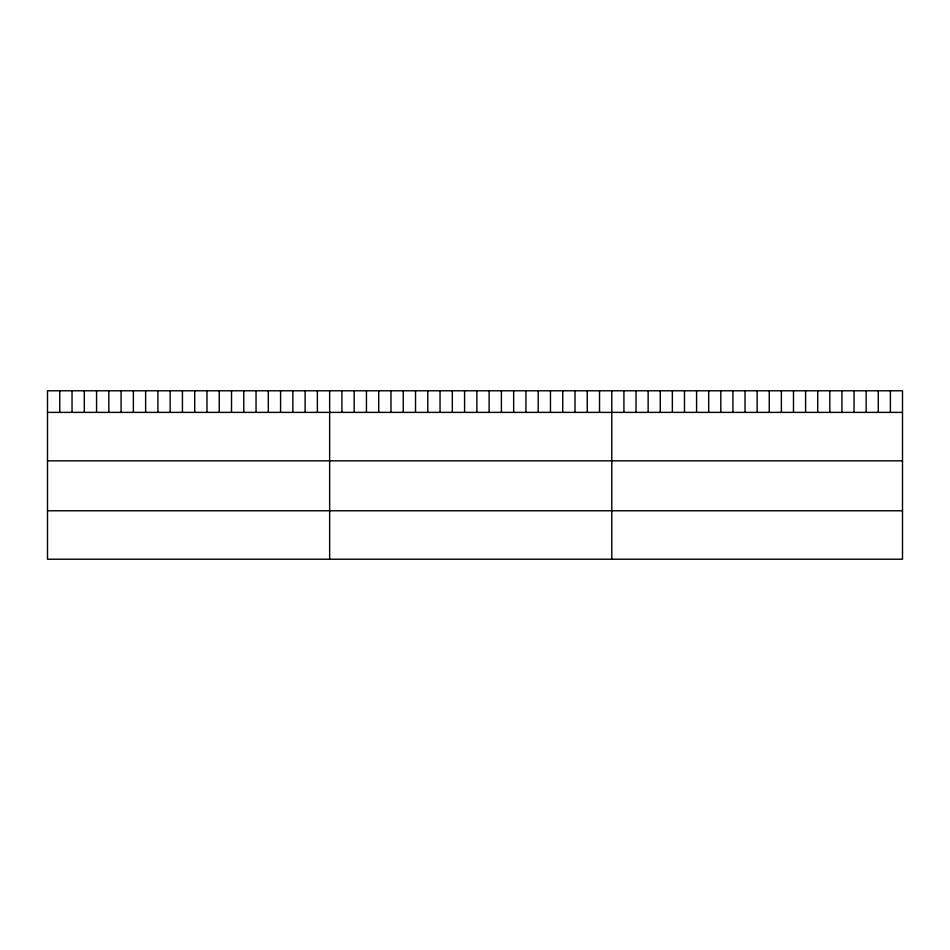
<?xml version="1.0" encoding="UTF-8"?>
<svg xmlns="http://www.w3.org/2000/svg" width="950" height="950" viewBox="0 0 950 950"><rect width="100%" height="100%" fill="white"/><g stroke="black" fill="none" stroke-linecap="round" stroke-linejoin="round"><path stroke-width="1.43" d="M902.5 412.383L902.5 559.217L47.5 559.217L47.5 390.782L902.5 390.782L902.5 412.383L47.5 412.383M47.5 460.833L902.5 460.833M47.5 510.767L902.5 510.767M890.387 390.782L890.387 412.383M878.275 390.782L878.275 412.383M866.163 390.782L866.163 412.383M854.05 390.782L854.05 412.383M841.938 390.782L841.938 412.383M829.825 390.782L829.825 412.383M817.712 390.782L817.712 412.383M805.6 390.782L805.6 412.383M793.488 390.782L793.488 412.383M781.375 390.782L781.375 412.383M769.262 390.782L769.262 412.383M757.15 390.782L757.15 412.383M745.038 390.782L745.038 412.383M732.925 390.782L732.925 412.383M720.812 390.782L720.812 412.383M708.7 390.782L708.7 412.383M696.587 390.782L696.587 412.383M684.475 390.782L684.475 412.383M672.363 390.782L672.363 412.383M660.25 390.782L660.25 412.383M648.137 390.782L648.137 412.383M636.025 390.782L636.025 412.383M623.913 390.782L623.913 412.383M611.8 390.782L611.8 559.217M599.533 390.782L599.533 412.383M587.266 390.782L587.266 412.383M574.999 390.782L574.999 412.383M562.732 390.782L562.732 412.383M550.466 390.782L550.466 412.383M538.199 390.782L538.199 412.383M525.932 390.782L525.932 412.383M513.665 390.782L513.665 412.383M501.398 390.782L501.398 412.383M489.131 390.782L489.131 412.383M476.864 390.782L476.864 412.383M464.586 390.782L464.586 412.383M452.319 390.782L452.319 412.383M440.052 390.782L440.052 412.383M427.785 390.782L427.785 412.383M415.518 390.782L415.518 412.383M403.251 390.782L403.251 412.383M390.984 390.782L390.984 412.383M378.718 390.782L378.718 412.383M366.451 390.782L366.451 412.383M354.184 390.782L354.184 412.383M341.917 390.782L341.917 412.383M329.65 390.782L329.65 559.217M317.383 390.782L317.383 412.383M305.116 390.782L305.116 412.383M292.849 390.782L292.849 412.383M280.582 390.782L280.582 412.383M268.316 390.782L268.316 412.383M256.049 390.782L256.049 412.383M243.782 390.782L243.782 412.383M231.515 390.782L231.515 412.383M219.248 390.782L219.248 412.383M206.981 390.782L206.981 412.383M194.714 390.782L194.714 412.383M182.436 390.782L182.436 412.383M170.169 390.782L170.169 412.383M157.902 390.782L157.902 412.383M145.635 390.782L145.635 412.383M133.368 390.782L133.368 412.383M121.101 390.782L121.101 412.383M108.834 390.782L108.834 412.383M96.567 390.782L96.567 412.383M84.301 390.782L84.301 412.383M72.034 390.782L72.034 412.383M59.767 390.782L59.767 412.383"/></g></svg>
